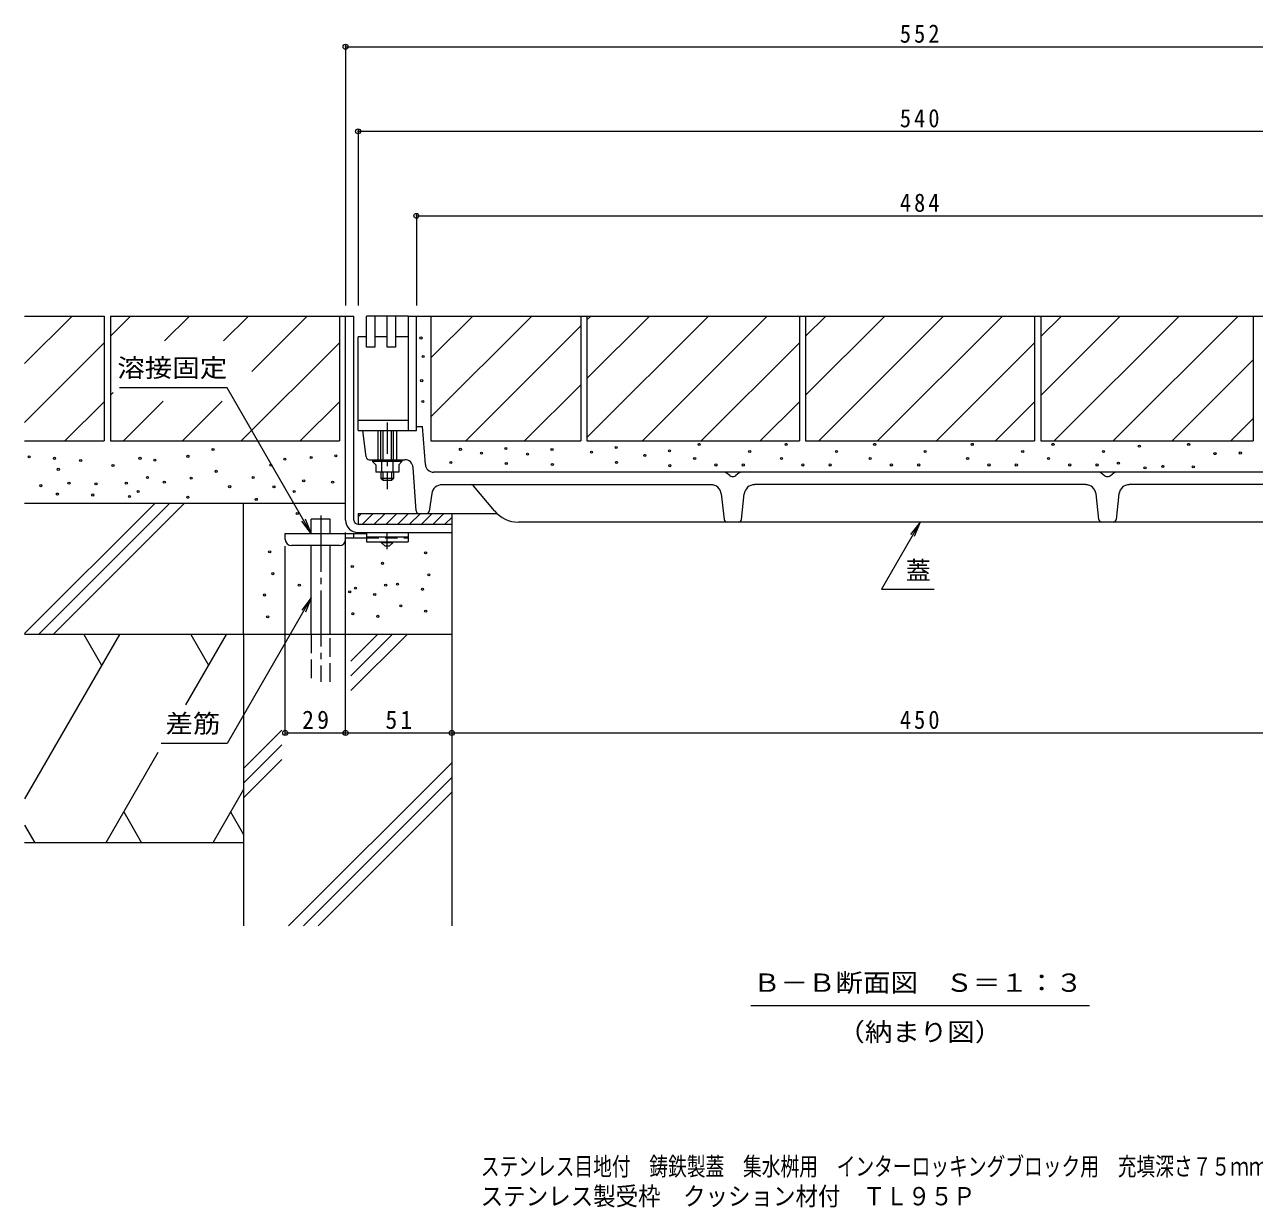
# Model space of a CAD drawing. Units: millimetres at full size, sheet at 1:3. Extents: x -962 to 1153, y -824 to 816.
# Drawn here: x -28 to 563, y -824 to -256 of the extents above; entities that cross this region are included whole.
import ezdxf
from ezdxf.enums import TextEntityAlignment as Align

# ---------------------------------------------------------------- set-up
doc = ezdxf.new("R2010")
doc.units = ezdxf.units.MM
doc.header["$LTSCALE"] = 3
doc.header["$PDMODE"] = 32
doc.header["$PDSIZE"] = 2.4
for name, pattern in [('CHAIN1', [8, 5, -1, 1, -1]), ('CHAIN2', [12, 9, -1, 1, -1]), ('DASHED2', [3, 2, -1]), ('DASHED3', [4, 3, -1])]:
    doc.linetypes.add(name, pattern=pattern)
for name, color, linetype, lineweight in [('0-1_躯体', 2, 'Continuous', 9), ('0-2_仕上', 3, 'Continuous', 9), ('0-4_その他', 2, 'Continuous', 9), ('0-5_寸法', 7, 'Continuous', 9), ('0-6_ハッチ', 6, 'Continuous', 5), ('0-9', 3, 'Continuous', 9), ('0-E', 7, 'Continuous', 9), ('F-5_F-5ﾚｲﾔ', 2, 'Continuous', 9)]:
    doc.layers.add(name, color=color, linetype=linetype, lineweight=lineweight)
doc.styles.add('ＭＳ ゴシック', font='')
doc.styles.get('ＭＳ ゴシック').set_extended_font_data('MS Gothic')

msp = doc.modelspace()

# ---------------------------------------------------------------- linework, layer by layer
at = {"layer": '0-1_躯体'}
for p, q in [((125.995, -396.202), (129.995, -396.202)), ((125.995, -494.202), (125.995, -396.202)), ((129.995, -494.202), (129.995, -396.202)), ((131.995, -491.201), (131.995, -496.202)), ((176.995, -491.201), (131.995, -491.201)), ((133.462, -491.201), (131.995, -492.669)), ((131.995, -496.202), (176.995, -496.202)), ((139.119, -491.201), (134.119, -496.202)), ((144.776, -491.201), (139.776, -496.202)), ((150.433, -491.201), (145.433, -496.202)), ((156.089, -491.201), (151.089, -496.202)), ((161.746, -491.201), (156.746, -496.202)), ((167.403, -491.201), (162.403, -496.202)), ((173.06, -491.201), (168.06, -496.202)), ((176.995, -492.924), (173.717, -496.202)), ((176.995, -491.201), (176.995, -500.202)), ((131.995, -500.202), (176.995, -500.202))]:
    msp.add_line(p, q, dxfattribs=at)
for radius in [6, 2]:
    msp.add_arc((131.995, -494.202), radius, 180, 270, dxfattribs=at)
at = {"layer": '0-2_仕上'}
for p, q in [((135.995, -411.202), (135.995, -396.201)), ((155.995, -396.201), (135.995, -396.201)), ((139.995, -396.201), (139.995, -411.202)), ((145.995, -411.202), (145.995, -396.201)), ((149.995, -396.201), (149.995, -411.202)), ((155.995, -396.201), (155.995, -451.202)), ((159.995, -451.202), (159.995, -396.201)), ((135.995, -406.202), (131.995, -406.202)), ((131.995, -451.202), (131.995, -406.202)), ((145.995, -406.202), (139.995, -406.202)), ((155.995, -406.202), (149.995, -406.202)), ((139.995, -411.202), (135.995, -411.202)), ((149.995, -411.202), (145.995, -411.202)), ((131.995, -446.201), (155.995, -446.201)), ((131.995, -451.202), (159.995, -451.202)), ((135.83, -463.888), (134.245, -451.202)), ((141.495, -451.202), (141.495, -465.201)), ((142.995, -465.201), (142.995, -451.202)), ((143.995, -465.201), (143.995, -451.202)), ((147.995, -465.201), (147.995, -451.202)), ((148.995, -465.201), (148.995, -451.202)), ((150.495, -451.202), (150.495, -465.201)), ((159.995, -449.202), (163.01, -449.202)), ((164.316, -467.486), (163.01, -449.202)), ((137.319, -465.201), (154.413, -465.201)), ((138.995, -465.201), (138.995, -466.001)), ((152.995, -466.001), (138.995, -466.001)), ((138.995, -466.001), (140.47, -467.601)), ((143.232, -466.001), (143.232, -471.202)), ((148.757, -466.001), (148.757, -471.202)), ((152.995, -466.001), (151.52, -467.601)), ((152.995, -465.201), (152.995, -466.001)), ((140.47, -467.601), (140.47, -471.202)), ((142.995, -471.202), (142.995, -474.201)), ((143.995, -475.202), (143.995, -471.202)), ((147.995, -471.202), (147.995, -475.202)), ((148.995, -471.202), (148.995, -474.201)), ((159.895, -489.808), (158.403, -468.916)), ((635.683, -471.202), (168.306, -471.202)), ((310.574, -472.873), (308.896, -471.53)), ((315.074, -471.53), (313.396, -472.873)), ((488.915, -471.53), (490.593, -472.873)), ((493.415, -472.873), (495.093, -471.53)), ((148.995, -474.201), (142.995, -474.201)), ((143.995, -475.202), (142.995, -474.201)), ((147.995, -475.202), (143.995, -475.202)), ((148.995, -474.201), (147.995, -475.202)), ((172.331, -477.201), (301.51, -477.201)), ((197.497, -489.804), (187.444, -477.741)), ((311.511, -473.202), (312.459, -473.202)), ((481.529, -477.201), (322.46, -477.201)), ((491.53, -473.202), (492.478, -473.202)), ((631.658, -477.201), (502.479, -477.201)), ((167.381, -481.494), (166.179, -489.914)), ((306.479, -481.649), (307.837, -493.867)), ((316.134, -493.867), (317.491, -481.649)), ((487.856, -493.867), (486.498, -481.649)), ((497.51, -481.649), (496.153, -493.867)), ((164.694, -491.201), (161.391, -491.201)), ((198.822, -491.201), (164.708, -491.201)), ((594.969, -495.201), (209.02, -495.201))]:
    msp.add_line(p, q, dxfattribs=at)
at = {"layer": '0-2_仕上', "linetype": 'CHAIN1'}
msp.add_line((145.995, -447.379), (145.995, -479.397), dxfattribs=at)
at = {"layer": '0-2_仕上'}
for points in [[(155.995, -396.201), (647.995, -396.201), (667.994, -396.201)], [(151.52, -467.601), (151.52, -471.202), (140.47, -471.202)]]:
    msp.add_lwpolyline(points, dxfattribs=at)
for centre, radius, start, end in [((137.319, -463.702), 1.5, 187.12479, 270), ((154.413, -469.201), 4, 4.08566, 90), ((168.306, -467.202), 4, 184.08566, 270), ((307.959, -472.701), 1.5, 51.34048, 90), ((316.011, -472.701), 1.5, 90, 128.65988), ((487.978, -472.701), 1.5, 51.34012, 90), ((496.03, -472.701), 1.5, 90, 128.65952), ((172.331, -482.202), 5, 90, 171.86966), ((186.292, -478.701), 1.5, 39.80606, 90), ((301.51, -482.202), 5, 6.34023, 90), ((311.511, -471.702), 1.5, 231.34048, 270), ((312.459, -471.702), 1.5, 270, 308.65988), ((322.46, -482.202), 5, 90, 173.65974), ((481.529, -482.202), 5, 6.34026, 90), ((491.53, -471.702), 1.5, 231.34012, 270), ((492.478, -471.702), 1.5, 270, 308.65952), ((502.479, -482.202), 5, 90, 173.65976), ((161.391, -489.702), 1.5, 184.08575, 270), ((164.694, -489.702), 1.5, 270, 351.8707), ((209.02, -480.201), 15, 219.80562, 270), ((309.328, -493.702), 1.5, 186.34013, 270), ((314.643, -493.702), 1.5, 270, 353.65976), ((489.347, -493.702), 1.5, 186.34024, 270), ((494.662, -493.702), 1.5, 270, 353.65987)]:
    msp.add_arc(centre, radius, start, end, dxfattribs=at)
at = {"layer": '0-4_その他', "color": 7}
for p, q in [((125.995, -265.943), (125.995, -391.202)), ((125.995, -266.843), (677.995, -266.843)), ((131.995, -306.579), (131.995, -391.202)), ((671.995, -307.479), (131.995, -307.479)), ((159.995, -347.162), (159.995, -391.202)), ((159.995, -348.062), (643.995, -348.062)), ((125.995, -597.349), (125.995, -500.202)), ((96.995, -597.349), (96.995, -506.701)), ((96.995, -596.449), (125.995, -596.449)), ((125.995, -596.449), (176.995, -596.449)), ((176.995, -596.449), (626.995, -596.449))]:
    msp.add_line(p, q, dxfattribs=at)
for p in [(125.995, -266.843), (131.995, -307.479), (159.995, -348.062), (96.995, -596.449), (125.995, -596.449), (176.995, -596.449)]:
    msp.add_point(p, dxfattribs=at)
at = {"layer": '0-5_寸法'}
for p, q in [((69.127, -430.711), (17.461, -430.711)), ((109.536, -500.701), (69.127, -430.711)), ((109.536, -500.701), (104.971, -494.751)), ((109.536, -500.701), (106.666, -493.772)), ((401.995, -495.208), (383.446, -527.335)), ((401.995, -495.208), (397.429, -501.158)), ((401.995, -495.208), (399.125, -502.137)), ((109.536, -531.588), (69.15, -601.538)), ((109.536, -531.588), (104.971, -537.538)), ((109.536, -531.588), (106.666, -538.517)), ((383.446, -527.335), (408.788, -527.335)), ((69.15, -601.538), (37.481, -601.538)), ((320.688, -727.423), (483.302, -727.423))]:
    msp.add_line(p, q, dxfattribs=at)
at = {"layer": '0-6_ハッチ'}
for p, q in [((-28.205, -548.764), (34.357, -486.202)), ((125.995, -486.202), (-28.205, -486.202)), ((-21.572, -549.202), (41.428, -486.202)), ((-14.501, -549.202), (48.499, -486.202)), ((76.995, -549.202), (76.995, -486.202)), ((118.536, -493.701), (109.536, -493.701)), ((109.536, -500.701), (109.536, -493.701)), ((118.536, -500.701), (118.536, -493.701)), ((176.995, -500.202), (176.995, -689.202)), ((109.536, -549.202), (109.536, -506.501)), ((118.536, -549.202), (118.536, -506.501)), ((17.321, -549.202), (-28.205, -628.055)), ((0.273, -549.202), (8.797, -563.965)), ((68.623, -549.202), (49.132, -582.96)), ((51.575, -549.202), (60.099, -563.965)), ((76.995, -549.202), (76.995, -689.202)), ((128.548, -562.011), (141.357, -549.202)), ((128.548, -569.082), (148.428, -549.202)), ((128.548, -576.153), (155.499, -549.202)), ((76.995, -613.564), (95.428, -595.131)), ((76.995, -620.635), (95.428, -602.202)), ((35.875, -605.923), (10.888, -649.202)), ((76.995, -627.706), (95.428, -609.273)), ((98.637, -689.202), (176.995, -610.844)), ((105.708, -689.202), (176.995, -617.915)), ((76.995, -623.559), (62.19, -649.202)), ((112.779, -689.202), (176.995, -624.986)), ((19.412, -634.438), (27.935, -649.202)), ((70.714, -634.438), (76.995, -645.317)), ((-28.205, -640.821), (-23.367, -649.202)), ((76.995, -649.202), (-28.205, -649.202))]:
    msp.add_line(p, q, dxfattribs=at)
at = {"layer": '0-6_ハッチ', "linetype": 'CHAIN2'}
msp.add_line((114.036, -492.009), (114.036, -571.868), dxfattribs=at)
at = {"layer": '0-6_ハッチ', "linetype": 'DASHED3'}
for p, q in [((109.536, -549.202), (109.536, -571.868)), ((118.536, -571.868), (118.536, -549.202))]:
    msp.add_line(p, q, dxfattribs=at)
at = {"layer": '0-6_ハッチ'}
msp.add_lwpolyline([(176.995, -549.202), (76.995, -549.202), (-28.205, -549.202)], dxfattribs=at)
at = {"layer": '0-9', "color": 4}
for p, q in [((125.995, -503.501), (125.995, -500.701)), ((129.995, -502.701), (129.995, -500.701)), ((122.995, -506.501), (99.995, -506.501)), ((125.99, -502.701), (135.995, -502.701))]:
    msp.add_line(p, q, dxfattribs=at)
at = {"layer": '0-9'}
for p, q in [((135.995, -500.202), (155.995, -500.202)), ((135.995, -500.202), (135.995, -504.702)), ((155.995, -500.202), (155.995, -504.702)), ((135.995, -502.202), (155.995, -502.202)), ((135.995, -504.702), (155.995, -504.702))]:
    msp.add_line(p, q, dxfattribs=at)
at = {"layer": '0-9', "color": 4, "linetype": 'CHAIN1'}
msp.add_line((145.995, -508.249), (145.995, -500.202), dxfattribs=at)
at = {"layer": '0-9', "linetype": 'DASHED2'}
msp.add_line((135.995, -502.702), (155.995, -502.702), dxfattribs=at)
at = {"layer": '0-9', "color": 2}
for p, q in [((143.245, -505.201), (143.245, -504.702)), ((144.995, -506.701), (143.245, -505.201)), ((148.745, -505.201), (143.245, -505.201)), ((146.995, -506.701), (144.995, -506.701)), ((148.745, -505.201), (146.995, -506.701)), ((148.745, -505.201), (148.745, -504.702))]:
    msp.add_line(p, q, dxfattribs=at)
at = {"layer": '0-9', "color": 4}
msp.add_lwpolyline([(96.995, -503.501), (96.995, -500.701), (135.995, -500.701)], dxfattribs=at)
for centre, start, end in [((99.995, -503.501), 180, 270), ((122.995, -503.501), 270, 0)]:
    msp.add_arc(centre, 3, start, end, dxfattribs=at)
at = {"layer": '0-E', "color": 2}
for p, q in [((-28.205, -396.202), (9.995, -396.202)), ((-28.205, -418.994), (-5.412, -396.202)), ((9.995, -396.202), (9.995, -456.202)), ((12.995, -405.942), (22.735, -396.202)), ((12.995, -396.202), (122.995, -396.202)), ((12.995, -396.202), (12.995, -456.202)), ((39.051, -408.17), (51.019, -396.202)), ((67.335, -408.17), (79.303, -396.202)), ((81.005, -422.784), (107.588, -396.202)), ((122.995, -396.202), (122.995, -456.202)), ((122.995, -396.202), (125.995, -396.202)), ((166.995, -396.201), (238.964, -396.201)), ((166.995, -416.326), (187.119, -396.201)), ((166.995, -444.61), (215.403, -396.201)), ((183.688, -456.201), (238.964, -400.925)), ((238.964, -396.201), (238.964, -456.201)), ((241.964, -454.54), (300.303, -396.201)), ((241.964, -396.201), (343.995, -396.201)), ((241.964, -397.972), (243.735, -396.201)), ((241.964, -426.256), (272.019, -396.201)), ((268.588, -456.201), (328.588, -396.201)), ((343.995, -396.201), (343.995, -456.201)), ((346.995, -396.202), (346.995, -456.202)), ((346.995, -405.942), (356.735, -396.202)), ((346.995, -434.226), (385.019, -396.202)), ((346.995, -396.202), (456.995, -396.202)), ((353.303, -456.202), (413.303, -396.202)), ((381.588, -456.202), (441.588, -396.202)), ((456.995, -396.202), (456.995, -456.202)), ((459.995, -396.201), (459.995, -456.201)), ((459.995, -396.201), (562.025, -396.201)), ((459.995, -406.079), (469.872, -396.201)), ((459.995, -434.363), (498.156, -396.201)), ((466.441, -456.201), (526.441, -396.201)), ((494.725, -456.201), (554.725, -396.201)), ((562.025, -396.201), (562.025, -456.201)), ((-28.205, -447.279), (9.995, -409.079)), ((75.872, -456.202), (122.995, -409.079)), ((296.872, -456.201), (343.995, -409.079)), ((409.872, -456.202), (456.995, -409.079)), ((523.009, -456.201), (562.025, -417.185)), ((211.972, -456.201), (238.964, -429.209)), ((12.995, -434.226), (14.299, -432.922)), ((19.303, -456.202), (38.376, -437.129)), ((47.588, -456.202), (66.661, -437.129)), ((-8.844, -456.202), (9.995, -437.363)), ((104.156, -456.202), (122.995, -437.363)), ((325.156, -456.201), (343.995, -437.363)), ((438.156, -456.202), (456.995, -437.363)), ((551.293, -456.201), (562.025, -445.47)), ((-28.205, -456.202), (9.995, -456.202)), ((12.995, -456.202), (122.995, -456.202)), ((346.995, -456.202), (456.995, -456.202)), ((459.995, -456.201), (562.025, -456.201))]:
    msp.add_line(p, q, dxfattribs=at)
for points in [[(166.995, -396.201), (166.995, -456.201), (238.964, -456.201)], [(241.964, -396.201), (241.964, -456.201), (343.995, -456.201)]]:
    msp.add_lwpolyline(points, dxfattribs=at)
at = {"layer": '0-E'}
for centre in [(162.206, -406.753), (163.23, -415.624), (162.548, -427.224), (163.059, -437.289), (62.33, -460.3), (181.142, -460.234), (203.02, -459.833), (225.155, -460.332), (255.945, -459.333), (281.56, -460.916), (295.89, -457.846), (320.114, -461.257), (337.608, -457.846), (361.832, -461.257), (380.172, -457.846), (404.396, -461.257), (427.045, -457.846), (451.269, -461.257), (465.837, -457.846), (490.061, -461.257), (507.303, -458.699), (531.015, -457.846), (-25.992, -463.857), (-13.88, -464.54), (-1.256, -465.563), (27.233, -464.54), (34.398, -465.392), (50.263, -463.601), (96.778, -464.909), (109.472, -464.156), (121.343, -463.317), (176.536, -466.546), (191.249, -462.05), (203.191, -466.998), (213.384, -462.55), (244.174, -461.551), (256.115, -466.498), (269.789, -463.134), (293.672, -464.669), (335.391, -464.669), (377.954, -464.669), (424.827, -464.669), (463.619, -464.669), (497.238, -466.887), (543.639, -462.281), (555.799, -462.009), (-12.003, -469.828), (14.268, -467.951), (63.865, -470.791), (90.041, -467.789), (225.326, -467.497), (281.731, -468.081), (303.908, -467.74), (317.043, -467.74), (345.626, -467.74), (358.762, -467.74), (388.189, -467.74), (401.325, -467.74), (435.063, -467.74), (448.198, -467.74), (473.855, -467.74), (486.99, -467.74), (510.032, -469.105), (518.562, -468.422), (533.233, -468.593), (-20.362, -477.675), (-6.885, -476.481), (6.08, -476.822), (20.654, -476.44), (30.815, -473.751), (38.915, -476.005), (51.798, -474.093), (70.317, -478.16), (81.553, -473.781), (91.576, -478.28), (105.876, -475.372), (119.786, -476.005), (-12.454, -481.711), (4.521, -482.155), (22.163, -482.931), (26.379, -480.49), (50.234, -483.264), (83.088, -484.272), (101.275, -480.521), (102.81, -491.012), (89.541, -509.48), (164.435, -509.979), (91.077, -519.971), (129.235, -516.47), (143.714, -514.972), (103.771, -525.457), (145.25, -525.463), (150.954, -524.958), (165.97, -520.471), (87.045, -530.2), (127.987, -528.703), (130.77, -526.961), (139.97, -529.951), (162.937, -527.454), (152.489, -535.449), (164.472, -537.946), (88.58, -540.692), (129.522, -539.194), (141.505, -540.442)]:
    msp.add_circle(centre, 0.5, dxfattribs=at)

# ---------------------------------------------------------------- texts
at = {"layer": '0-4_その他', "char_height": 8.798, "attachment_point": 7, "style": 'ＭＳ ゴシック'}
for s, insert in [('\\T1.27;\\W0.9;552', (392.245, -265.043)), ('\\T1.27;\\W0.9;540', (392.245, -305.679)), ('\\T1.27;\\W0.9;484', (392.245, -346.262)), ('\\T1.27;\\W0.95;29', (105.12, -594.649)), ('\\T1.27;\\W0.95;51', (145.12, -594.649)), ('\\T1.27;\\W0.9;450', (392.245, -594.649))]:
    msp.add_mtext(s, dxfattribs=dict(at, insert=insert))
at = {"layer": '0-5_寸法', "color": 2, "style": 'ＭＳ ゴシック', "width": 1.1}
for s, p in [('溶接固定', (16.342, -428.141)), ('差筋', (39.46, -598.969)), ('Ｂ－Ｂ断面図\u3000Ｓ＝１：３', (321.757, -723.467)), ('（納まり図）', (362.245, -747.146))]:
    msp.add_text(s, height=8.798, dxfattribs=at).set_placement(p, align=Align.BOTTOM_LEFT)
at = {"layer": '0-5_寸法', "color": 2, "style": 'ＭＳ ゴシック'}
msp.add_text('蓋', height=8.798, dxfattribs=at).set_placement((395.101, -525.454), align=Align.BOTTOM_LEFT)
at = {"layer": 'F-5_F-5ﾚｲﾔ', "style": 'ＭＳ ゴシック'}
for s, width, p in [('ステンレス目地付\u3000鋳鉄製蓋\u3000集水桝用\u3000インターロッキングブロック用\u3000充填深さ７５ｍｍ ＳＩＷ－１４－４５０（Ｐ＝１０）', 0.75, (190.916, -811.723)), ('ステンレス製受枠\u3000クッション材付\u3000ＴＬ９５Ｐ', 0.9, (190.916, -826.038))]:
    msp.add_text(s, height=8.798, dxfattribs=dict(at, width=width)).set_placement(p, align=Align.BOTTOM_LEFT)

doc.saveas('drawing.dxf')
